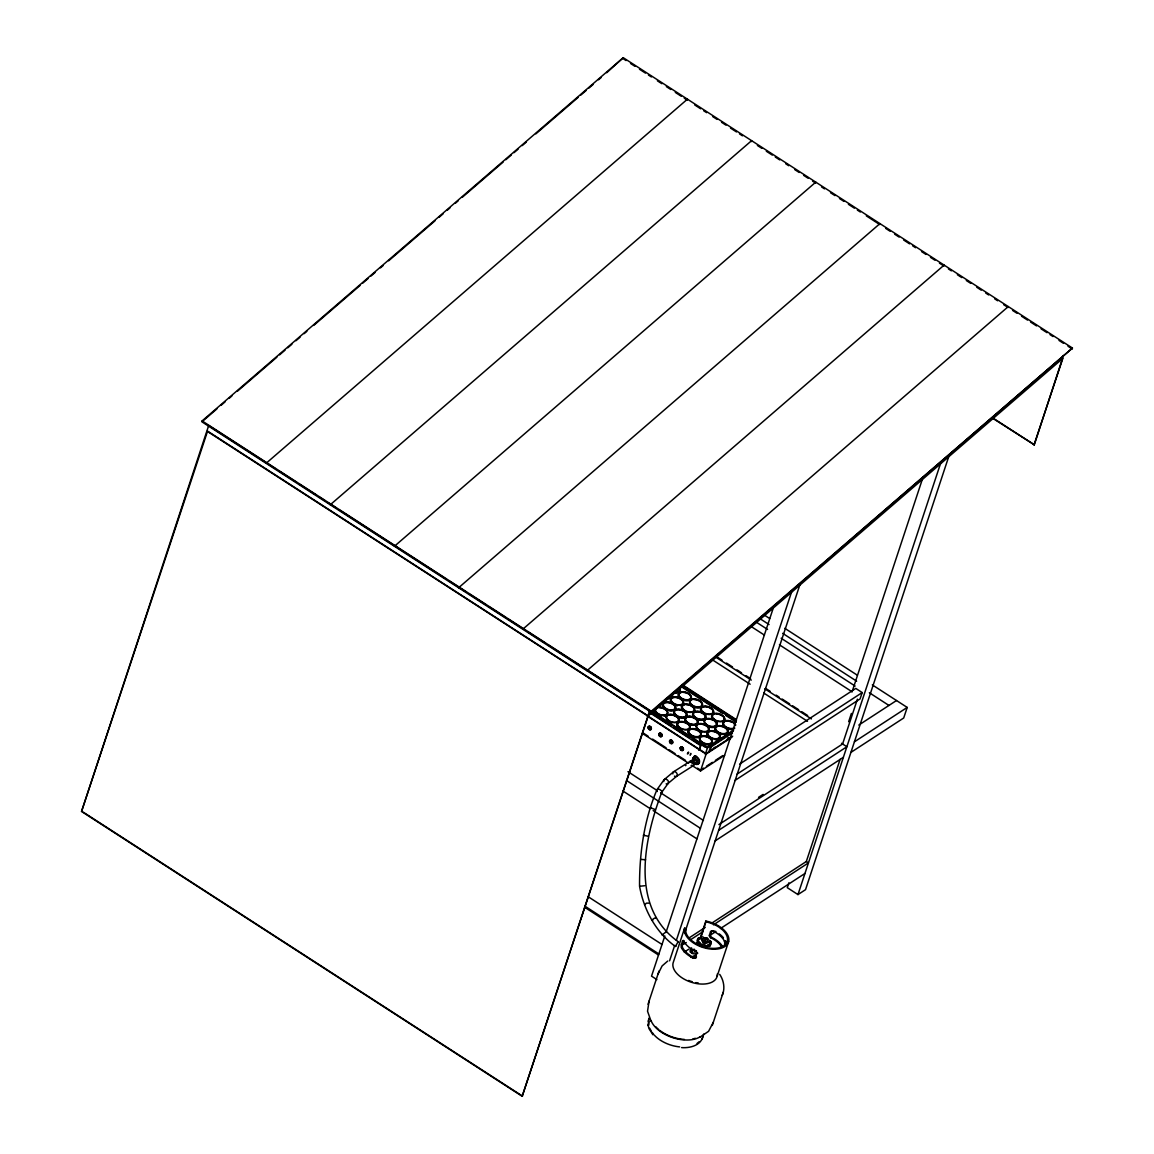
<?xml version="1.0" encoding="UTF-8"?>
<svg xmlns="http://www.w3.org/2000/svg" width="1154" height="1154" viewBox="0 0 1154 1154"><rect width="100%" height="100%" fill="white"/><g stroke="black" fill="none" stroke-linecap="round" stroke-linejoin="round"><path stroke-width="1.5" d="M691.578 950.954L691.91 949.179M650.192 729.285L650.293 727.208M659.453 734.175L660.463 736.064M661.444 735.661L661.53 734.608M669.94 741.488L672.133 740.753M670.445 740.897C670.546 744.893 674.268 740.738 670.561 740.652M680.903 748.96C681.798 751.946 684.582 747.46 681.524 747.532M202.109 420.907L201.921 421.83L651.116 712.191L1072.455 348.061L623.261 57.7L202.109 420.907L651.303 711.268L651.116 712.191M266.084 463.317L687.423 99.186L687.236 100.109L684.25 98.177M330.26 504.788L751.6 140.658L751.413 141.596M394.423 546.275L815.763 182.144L815.575 183.068L812.604 181.149M458.6 587.761L879.939 223.616L879.752 224.554L866.322 215.87M606.716 72.731L623.261 57.7M522.776 629.233L944.116 265.103L943.929 266.04M586.939 670.719L1008.279 306.589L1008.091 307.512L1003.619 304.627M275.316 468.596L208.686 425.537L81.545 811.464L522.185 1096.3L648.216 715.956L649.327 710.359L638.725 703.507M1063.44 355.547L1034.301 444.78L993.118 418.541M678.09 942.255L678.148 941.707C629.723 906.929 643.845 839.607 661.805 792.062A2.871 1.673 26.8 0 0 661.285 790.62L659.612 789.437A2.611 1.515 26.8 0 0 657.766 789.206L656.814 790.057C643.975 820.379 639.417 853.412 639.547 886.157C643.687 909.655 655.833 932.345 675.407 946.468L676.331 945.66M648.995 1018.564L648.072 1025.3M648.894 1021.478L648.851 1025.098M649.067 1001.081L647.538 1011.221L651.101 1021.304M722.231 995.368C725.26 988.531 723.818 980.395 719.692 974.351M657.968 974.207L662.093 965.956L667.748 961.037M681.596 1047.601C689.803 1048.236 700.94 1045.596 702.974 1036.335M699.728 1037.316L708.57 1031.315L713.331 1022.242M522.185 1096.3L647.913 716.158L1062.877 358.346L1033.998 444.968M694.694 756.836C692.126 756.144 696.208 762.073 695.227 758.034M698.877 750.23L700.896 745.181L699.324 749.941M705.296 754.355L707.416 747.936L733.064 731.232M691.607 765.217L700.507 770.973L706.104 754.081L731.737 737.363M709.176 751.009L710.749 746.263L728.838 734.463M709.811 751.427L711.383 746.681L732.501 732.92M664.834 935.937L651.534 976.14L656.886 979.587M665.959 932.533L773.18 608.317M648.029 1004.283L659.021 971.004M648.115 1021.261L649.212 1017.943M669.58 960.82L674.672 945.429M676.374 940.294L791.745 591.454M684.596 928.177A23.022 13.141 18.3 0 0 704.82 947.982A23.022 13.141 18.3 0 0 728.866 939.919A23.022 13.141 18.3 0 0 705.844 921.051L705.887 921.858A21.666 12.362 18.3 0 1 727.554 939.616A21.666 12.362 18.3 0 1 704.921 947.203A21.666 12.362 18.3 0 1 685.88 928.566L684.596 928.177L673.071 963.027A23.022 13.141 18.3 0 0 693.943 982.992A23.022 13.141 18.3 0 0 717.326 973.976M684.784 931.884L685.88 928.566M684.755 932.836L799.881 584.746M681.365 944.621L682.49 941.246A2.019 0.765 -88.4 0 1 682.865 940.597L683.312 940.524A2.582 0.981 -88.4 0 1 683.716 941.044L683.976 941.592A23.022 13.141 18.3 0 0 694.16 950.708L694.939 951.069A2.582 2.077 39.2 0 1 695.92 951.805L696.497 952.786A2.019 1.616 39.2 0 1 696.511 953.767L695.386 957.156A1.991 1.601 39.2 0 1 695.011 957.719L693.842 958.109A2.582 2.077 39.2 0 1 692.703 957.834L691.924 957.459A23.022 13.141 18.3 0 1 681.74 948.357L681.495 947.809A2.582 0.981 -88.4 0 1 681.221 946.828L681.177 945.66A2.019 0.765 -88.4 0 1 681.365 944.621L682.447 944.26L683.557 940.885A2.019 0.765 -88.4 0 1 683.731 940.496M691.217 948.862L690.179 951.978L692.155 952.714M692.515 950.016L691.477 953.146L693.453 953.868M698.055 941.058A2.005 1.14 18.3 0 0 697.319 940.279L697.838 938.707A7.011 4.01 18.3 0 1 698.704 937.784A2.005 1.14 18.3 0 0 701.127 936.976A7.011 4.01 18.3 0 1 703.046 936.961A2.005 1.14 18.3 0 0 706.291 937.769A7.011 4.01 18.3 0 1 708.123 938.692A2.005 1.14 18.3 0 0 710.301 940.654A7.011 4.01 18.3 0 1 710.979 941.967A2.005 1.14 18.3 0 0 710.806 943.914L710.301 945.472A7.011 4.01 18.3 0 1 709.421 946.41A2.005 1.14 18.3 0 0 706.998 947.218A7.011 4.01 18.3 0 1 705.094 947.218A2.005 1.14 18.3 0 0 701.834 946.41A7.011 4.01 18.3 0 1 700.016 945.487A2.005 1.14 18.3 0 0 697.824 943.539A7.011 4.01 18.3 0 1 697.146 942.227L697.665 940.669A2.005 1.14 18.3 0 0 697.838 938.707M697.319 940.279A7.011 4.01 18.3 0 1 698.199 939.342L698.704 937.784M697.824 943.539L698.343 941.981A7.011 4.01 18.3 0 1 697.665 940.669M699.8 939.313L705.844 921.051M695.458 953.392L694.362 956.709L694.319 955.901M705.887 921.858L700.622 938.534A7.011 4.01 18.3 0 1 701.069 938.49M700.016 945.487L700.521 943.929A2.005 1.14 18.3 0 0 698.343 941.981M702.858 942.789C702.238 938.029 707.431 942.688 703.825 941.707M701.834 946.41L702.353 944.852A7.011 4.01 18.3 0 1 700.521 943.929M703.608 942.255L704.128 940.698L704.791 941.924M704.113 942.371L704.618 940.813M705.786 939.342L706.291 937.769M704.762 942.962C707.705 939.197 700.911 940.77 705.238 941.375M705.094 947.218L705.613 945.66A7.011 4.01 18.3 0 0 707.517 945.66A2.005 1.14 18.3 0 1 709.941 944.837A7.011 4.01 18.3 0 0 710.806 943.914M721.769 947.073A21.666 12.362 18.3 0 0 712.191 938.505L710.951 937.928A2.582 2.077 39.2 0 1 709.97 937.192L709.335 935.952A1.991 1.601 39.2 0 1 709.393 935.23L710.503 931.841A2.019 1.616 39.2 0 1 711.066 931.134L712.047 930.889A2.582 2.077 39.2 0 1 713.186 931.163L714.427 931.754A21.666 12.362 18.3 0 1 724.005 940.322L724.395 941.188A2.582 0.981 -88.4 0 1 724.669 942.169L724.712 943.323A2.019 0.765 -88.4 0 1 724.524 944.376L725.592 944.015M722.981 947.045A23.022 13.141 18.3 0 0 712.797 937.942L712.018 937.567A2.582 2.077 39.2 0 1 711.037 936.832L710.402 935.591A1.991 1.601 39.2 0 1 710.46 934.87L711.571 931.494A2.019 1.616 39.2 0 1 712.133 930.773L712.35 930.672M706.998 947.218L707.517 945.66M709.421 946.41L709.941 944.837M710.301 945.472A2.005 1.14 18.3 0 1 710.46 943.525L710.979 941.967M717.124 976.298L728.65 941.448M702.094 1039.033L703.738 1034.056M712.278 1025.444L723.284 992.166M788.889 882.796L787.273 887.671L797.977 894.581L805.521 889.676L949.035 455.7M851.984 692.039L923.128 476.919M848.652 721.726L851.392 713.432M857.408 699.18L842.593 743.984L718.913 824.591M711.297 923.445L806.314 861.519L840.112 759.332M739.627 764.107L855.778 688.419L862.182 692.573L860.091 698.906L734.91 780.493M797.977 894.581L940.726 462.956M872.337 684.899L907.203 707.431L903.712 717.99L850.916 752.394M663.449 702.425L663.536 702.368A6.751 3.851 18.3 0 1 661.862 703.031M696.814 724.005L696.901 723.933A6.751 3.851 18.3 0 0 692.342 716.749A6.751 3.851 18.3 0 0 685.332 720.514A6.751 3.851 18.3 0 0 696.194 724.323L696.828 723.976M688.635 752.884C689.053 750.114 685.923 755.827 688.318 753.418M694.896 756.303L695.905 757.255M660.867 792.928L661.805 792.062M648.88 727.02L648.678 728.318L650.063 729.213M659.309 734.276L660.593 733.41L661.833 734.42M661.588 735.56L660.016 736.021M669.998 741.185L671.008 740.349M680.687 748.109L682.822 747.662L682.519 749.927M690.626 754.543L690.813 753.403L690.078 755.25M713.461 748.412L715.062 747.157M666.002 931.841L662.122 935.043L662.829 934.754M727.208 739.238L728.592 738.156M656.972 789.668L663.983 779.873M661.646 792.452L668.209 783.277M649.038 903.135L646.428 903.149L644.624 904.794M649.385 726.631L648.721 727.885L649.774 729.155M681.466 747.374L680.658 748.73M694.621 756.692L694.304 756.981A4.068 3.029 56.9 0 0 692.876 761.452M694.131 758.265L694.91 759.188L695.227 758.394M694.218 757.486L696.107 756.981L695.747 756.173M656.092 918.267C657.939 915.872 649.904 920.546 652.789 920.2M203.277 420.662L216.909 408.905M221.005 405.371L225.088 401.852M229.17 398.318L231.896 395.981M237.349 391.278L276.873 357.192M279.6 354.841L285.052 350.138M287.779 347.787L291.875 344.253M295.958 340.733L300.054 337.199M304.137 333.679L306.863 331.328M313.686 325.442L360.019 285.485M362.745 283.134L368.198 278.431M370.924 276.08L375.007 272.56M380.459 267.858L383.186 265.507M388.638 260.804L434.986 220.832M439.068 217.313L443.165 213.778M447.247 210.259L449.973 207.908M455.426 203.205L458.152 200.854M462.235 197.334L503.13 162.065M505.856 159.714L511.309 155.011M514.035 152.66L518.117 149.14M522.214 145.606L526.296 142.086M535.845 133.864L578.096 97.426M580.823 95.075L586.275 90.373M589.002 88.021L593.084 84.487M598.537 79.785L601.263 77.433M651.303 711.268L1072.455 348.061M664.358 779.498L673.474 771.853L690.193 761.251M667.834 783.638L676.605 776.296L693.165 765.78M697.016 1043.49L699.223 1041.687M81.545 811.464L207.576 431.12L648.216 715.956M733.699 729.977L707.229 747.229L652.991 712.162M693.294 760.587L695.299 759.505M732.689 736.194L705.974 753.605L207.273 431.322M703.493 768.146L700.521 770.079L697.535 768.146M706.464 766.213L712.393 762.332M715.365 760.399L722.779 755.567M700.507 770.973L724.64 755.25M737.002 774.161L862.182 692.573M858.792 725.087L896.499 700.521M758.567 797.356L763.082 794.414M718.668 830.303L846.863 746.753L841.526 743.291M854.407 741.834L907.203 707.431M715.177 840.862L843.372 757.312M688.664 938.188L705.253 927.383M683.269 944.491L686.284 942.529M690.813 939.572L702.873 931.711M713.432 924.83L808.449 862.904L806.314 861.519M684.293 952.108L688.823 949.151M696.367 944.232L699.382 942.27M709.941 935.389L715.97 931.466M720.5 928.508L804.958 873.463M734.117 728.477L734.766 728.131A6.765 3.866 18.3 0 1 724.553 726.284A6.765 3.866 18.3 0 1 726.356 720.5A6.765 3.866 18.3 0 1 735.776 725.029M704.128 940.698L703.421 941.347L704.69 941.938M650.885 728.881C645.663 727.179 654.116 725.794 649.904 729.314M661.574 735.805L660.607 736.223M671.729 743.017L671.296 743.147M682.966 749.624L682 750.057M703.68 940.726L703.781 941.678M644.697 885.724L640.008 886.243M682.49 941.246L683.557 940.885M710.503 931.841L711.571 931.494M713.186 931.163L715.033 931.177M709.393 935.23L710.46 934.87M681.495 947.809L682.952 948.314A21.666 12.362 18.3 0 0 692.53 956.882L693.77 957.474A2.582 2.077 39.2 0 0 694.91 957.748L696.078 957.358A1.991 1.601 39.2 0 0 696.453 956.796L695.386 957.156M710.951 937.928L712.018 937.567M701.877 944.65L710.864 941.635L706.522 942.27M694.939 951.069L696.006 950.708A2.582 2.077 39.2 0 1 696.54 951.026M724.395 941.188L725.477 940.827M696.497 953.767L697.579 953.406M692.703 957.834L693.77 957.474M655.083 809.488L650.265 807.656L651.029 808.435M702.642 938.793L706.94 938.043M695.732 757.284C699.252 756.851 692.386 754.456 694.795 756.966M660.29 733.612L659.814 734.925L661.054 735.935M681.682 747.431L681.206 748.758L682.447 749.754M645.591 859.759L640.932 859.413M648 836.188L643.369 835.222L644.235 835.525M660.146 733.713L661.473 735.04M671.455 743.046L670.46 742.729M678.148 941.707L675.407 946.468M694.766 950.131L696.006 950.708M660.434 733.771L661.213 734.406M671.123 740.68L672.191 742.282M681.826 747.59L682.879 749.191M671.152 742.988L670.099 741.387M681.855 749.898L681.076 749.263M623.073 58.638L626.059 60.556M630.531 63.456L635.003 66.355M639.489 69.24L645.461 73.106M648.433 75.024L651.419 76.957M657.391 80.823L661.877 83.708M666.348 86.608L670.82 89.507M675.306 92.392L681.264 96.258M694.708 104.942L700.666 108.793M703.651 110.726L706.637 112.659M712.609 116.511L717.081 119.41M721.567 122.295L726.039 125.195M730.511 128.094L736.483 131.945M739.469 133.878L742.455 135.811M757.385 145.447L761.856 148.347M766.328 151.246L772.3 155.098M775.286 157.031L779.772 159.916M785.73 163.781L788.716 165.714M794.688 169.566L799.159 172.465M803.646 175.35L808.117 178.25M821.547 186.934L824.533 188.867M830.505 192.718L834.977 195.617M839.463 198.502L843.935 201.402M848.406 204.301L854.378 208.153M857.364 210.086L860.35 212.019M885.724 228.42L890.196 231.305M894.682 234.204L899.154 237.089M903.625 239.989L909.597 243.855M912.583 245.773L915.569 247.706M921.541 251.572L926.013 254.457M930.499 257.356L934.971 260.241M939.443 263.141L942.429 265.074M948.4 268.925L951.386 270.858M957.358 274.724L961.83 277.609M966.302 280.509L970.788 283.394M976.76 287.259L981.232 290.159M985.704 293.044L988.689 294.977M994.661 298.828L997.647 300.761M1012.592 310.426L1017.078 313.325M1021.564 316.225L1027.565 320.105M1030.551 322.038L1036.537 325.904M1041.038 328.803L1047.024 332.684M1050.025 334.617L1053.011 336.55M1058.997 340.43L1063.498 343.329M1067.984 346.229L1072.268 348.998M993.421 418.354L1034.301 444.78M763.631 614.635L769.675 618.53M784.763 628.295L857.249 675.148M760.01 618.688L769.069 624.545M782.657 633.33L856.643 681.163M869.337 692.746L888.955 705.44M756.995 622.612L767.569 629.449M781.157 638.234L855.143 686.053M750.879 626.348L764.41 635.089M779.426 644.812L851.537 691.419M717.499 657.246L722 660.16M726.515 663.074L732.516 666.969M737.031 669.883L741.532 672.796M746.047 675.71L750.547 678.624M765.578 688.332L770.079 691.246M776.094 695.126L779.094 697.074M782.109 699.007L789.61 703.868M792.625 705.815L798.626 709.696M801.641 711.643L807.641 715.523M715.249 656.77L751.297 680.081M764.828 688.823L811.392 718.928M712.407 659.828L750.143 684.221M763.717 693.006L807.497 721.293M682.043 684.538L736.108 719.49M682.259 685.274L736.497 720.327M681.913 686.327L736.151 721.38M682.879 687.726L722.866 713.561M725.823 715.48L736.194 722.188M279.859 471.539L296.52 482.3M299.55 484.262L316.196 495.023M319.225 496.985L325.284 500.894M328.313 502.856L335.886 507.746M338.915 509.707L444.91 578.226M449.454 581.169L466.115 591.93M469.13 593.892L485.791 604.653M488.82 606.615L505.481 617.376M508.51 619.337L525.157 630.098M528.186 632.06L544.847 642.821M547.876 644.783L635.695 701.56M651.851 712.018L707.416 747.936M652.645 713.215L655.66 715.163M658.674 717.124L666.204 721.986M678.263 729.775L685.793 734.651M697.838 742.44L705.382 747.302M651.808 713.461L671.152 725.953M674.124 727.871L688.996 737.493M691.967 739.411L699.411 744.215M649.875 712.783L700.449 745.484M646.73 715.696L706.104 754.081M643.629 733.295L648.115 736.194M652.616 739.108L666.089 747.821M669.075 749.754L675.076 753.62M678.062 755.553L685.548 760.399M642.619 733.555L688.635 763.299M627.964 771.68L656.655 790.216M661.17 793.144L703.435 820.465M626.463 780.493L700.42 828.298M622.972 791.053L650.149 808.622M653.164 810.57L696.929 838.857M588.05 896.644L662.007 944.462M584.905 906.15L658.862 953.954M584.559 907.203L658.516 955.022M83.362 812.243L522.488 1096.098M659.915 735.704L659.396 734.478M652.068 1032.311L653.553 1034.258M652.948 1034.792L648.952 1028.56L648 1025.026M651.318 1031.33L649.688 1028.214M650.51 727.482L650.798 728.448M680.759 749.047L680.788 748.297M725.794 942.674L725.736 941.808A2.582 0.981 -88.4 0 0 725.549 941.044M689.645 762.058A2.697 1.803 57.6 0 1 692.227 761.51A2.697 1.803 57.6 0 1 693.698 764.958A2.697 1.803 57.6 0 1 691.131 765.535M672.869 773.916A2.712 1.933 54.1 0 1 674.874 771.68A2.712 1.933 54.1 0 1 677.254 775.07A2.712 1.933 54.1 0 1 674.441 776.123M663.766 781.546A2.712 2.048 42.7 0 1 665.656 779.21A2.712 2.048 42.7 0 1 668.512 781.994A2.712 2.048 42.7 0 1 666.132 783.854M657.333 791.5A2.871 1.673 26.8 0 1 656.814 790.057M722.087 738.906A2.712 0.923 -57.1 0 1 721.798 738.488M727.914 737.997A1.63 1.212 56.9 0 1 730.367 739.209M691.491 762.246A1.63 1.212 56.9 0 1 691.708 761.597M686.717 715.668A6.751 3.851 18.3 0 1 675.84 715.22A6.751 3.851 18.3 0 1 678.595 709.119A6.751 3.851 18.3 0 1 686.717 715.668A6.765 3.866 18.3 0 0 686.515 714.312M686.111 716.951A6.765 3.866 18.3 0 1 685.534 717.427M683.918 718.062A6.765 3.866 18.3 0 1 679.591 717.831M677.398 716.995A6.765 3.866 18.3 0 1 676.417 716.432M674.816 715.105A6.765 3.866 18.3 0 1 674.239 714.369M673.864 713.634A6.765 3.866 18.3 0 1 675.999 709.998A6.765 3.866 18.3 0 1 682.966 710.951M684.827 712.162A6.765 3.866 18.3 0 1 686.125 713.576M713.316 711.282A6.765 3.866 18.3 0 1 711.6 714.773M706.407 714.802A6.765 3.866 18.3 0 1 703.219 713.403M700.666 710.604A6.765 3.866 18.3 0 1 700.478 709.869M700.478 709.176A6.765 3.866 18.3 0 1 700.68 708.542M701.069 707.965A6.765 3.866 18.3 0 1 701.646 707.489M703.262 706.854A6.765 3.866 18.3 0 1 708.715 707.46M709.782 707.921A6.765 3.866 18.3 0 1 711.629 709.119M678.667 719.432A6.765 3.866 18.3 0 1 676.951 722.923M671.743 722.938A6.765 3.866 18.3 0 1 668.57 721.538M667.704 720.904A6.765 3.866 18.3 0 1 666.969 720.211M665.829 717.326A6.765 3.866 18.3 0 1 666.031 716.677M666.421 716.115A6.765 3.866 18.3 0 1 666.998 715.624M668.613 715.004A6.765 3.866 18.3 0 1 676.98 717.269M689.385 729.256A6.765 3.866 18.3 0 1 688.808 729.732M681.754 729.775A6.765 3.866 18.3 0 1 680.687 729.299M679.692 728.737A6.765 3.866 18.3 0 1 678.826 728.102M677.528 726.674A6.765 3.866 18.3 0 1 677.542 723.298M678.119 722.822A6.765 3.866 18.3 0 1 679.735 722.188M681.798 722.043A6.765 3.866 18.3 0 1 688.101 724.452M697.622 723.572A6.765 3.866 18.3 0 1 697.232 724.149M696.655 724.625A6.765 3.866 18.3 0 1 695.04 725.26M691.852 725.275A6.765 3.866 18.3 0 1 689.587 724.654M688.52 724.193A6.765 3.866 18.3 0 1 687.539 723.63M686.659 722.981A6.765 3.866 18.3 0 1 685.938 722.289M685.375 721.567A6.765 3.866 18.3 0 1 684.986 720.832M685 718.754A6.765 3.866 18.3 0 1 685.389 718.192M685.966 717.716A6.765 3.866 18.3 0 1 687.568 717.081M689.63 716.937A6.765 3.866 18.3 0 1 695.083 718.711M695.949 719.346A6.765 3.866 18.3 0 1 696.684 720.038M697.247 720.774A6.765 3.866 18.3 0 1 697.636 721.51M702.887 720.139A6.765 3.866 18.3 0 1 698.559 719.908M697.434 719.548A6.765 3.866 18.3 0 1 696.367 719.072M695.386 718.509A6.765 3.866 18.3 0 1 692.818 715.711M692.631 714.99A6.765 3.866 18.3 0 1 692.631 714.297M692.833 713.648A6.765 3.866 18.3 0 1 693.237 713.071M693.799 712.595A6.765 3.866 18.3 0 1 694.535 712.22M696.41 711.83A6.765 3.866 18.3 0 1 704.517 714.932M705.094 715.653A6.765 3.866 18.3 0 1 705.469 718.466M667.531 714.312A6.765 3.866 18.3 0 1 667.142 714.874M664.949 715.985A6.765 3.866 18.3 0 1 663.968 716.115M661.761 715.999A6.765 3.866 18.3 0 1 659.511 715.393M658.429 714.917A6.765 3.866 18.3 0 1 657.448 714.355M656.583 713.72A6.765 3.866 18.3 0 1 655.847 713.028M655.284 712.292A6.765 3.866 18.3 0 1 654.895 711.556M654.909 709.494A6.765 3.866 18.3 0 1 655.299 708.917M655.876 708.441A6.765 3.866 18.3 0 1 656.612 708.066A6.188 3.534 18.3 0 0 655.948 708.585M659.54 707.676A6.765 3.866 18.3 0 1 666.594 710.777M667.156 711.499A6.765 3.866 18.3 0 1 667.546 712.234M674.412 710.244A6.765 3.866 18.3 0 1 673.676 710.619M672.796 710.878A6.765 3.866 18.3 0 1 669.608 710.893M667.344 710.273A6.765 3.866 18.3 0 1 664.415 708.599M663.694 707.907A6.765 3.866 18.3 0 1 662.742 706.45M662.54 705.714A6.765 3.866 18.3 0 1 662.54 705.022M663.146 703.81A6.765 3.866 18.3 0 1 663.709 703.334M665.324 702.699A6.765 3.866 18.3 0 1 674.441 705.657M675.003 706.392A6.765 3.866 18.3 0 1 675.378 709.191M672.263 694.102A6.751 3.851 18.3 0 1 667.647 698.069M672.292 696.251A6.765 3.866 18.3 0 1 671.7 697.463M669.522 698.574A6.765 3.866 18.3 0 1 668.527 698.704M679.115 687.539A6.751 3.851 18.3 0 1 679.749 691.679A6.751 3.851 18.3 0 1 674.369 692.833M690.669 699.54A6.765 3.866 18.3 0 1 690.092 700.016M688.476 700.651A6.765 3.866 18.3 0 1 684.149 700.42M683.038 700.06A6.765 3.866 18.3 0 1 680.11 698.386M678.422 696.223A6.765 3.866 18.3 0 1 678.826 693.583M679.403 693.107A6.765 3.866 18.3 0 1 682 692.342M683.081 692.342A6.765 3.866 18.3 0 1 687.539 693.54M690.121 695.444A6.765 3.866 18.3 0 1 690.683 696.165M691.275 697.636A6.765 3.866 18.3 0 1 691.058 698.978M679.951 689.717A6.765 3.866 18.3 0 1 679.937 691.78M683.226 702.021A6.765 3.866 18.3 0 1 682.822 704.647M681.509 705.512A6.765 3.866 18.3 0 1 680.644 705.758M677.456 705.786A6.765 3.866 18.3 0 1 673.128 704.128M670.575 701.329A6.765 3.866 18.3 0 1 670.387 700.608M670.387 699.915A6.765 3.866 18.3 0 1 670.589 699.266M670.979 698.704A6.765 3.866 18.3 0 1 671.556 698.213M672.292 697.838A6.765 3.866 18.3 0 1 681.552 699.858M682.274 700.55A6.765 3.866 18.3 0 1 682.851 701.271M702.18 706.161A6.765 3.866 18.3 0 1 701.791 706.738M699.612 707.849A6.765 3.866 18.3 0 1 694.16 707.243M693.092 706.767A6.765 3.866 18.3 0 1 692.097 706.205M691.232 705.57A6.765 3.866 18.3 0 1 690.496 704.878M689.933 704.156A6.765 3.866 18.3 0 1 689.544 703.421M689.558 701.343A6.765 3.866 18.3 0 1 689.948 700.781M690.525 700.29A6.765 3.866 18.3 0 1 691.26 699.93M694.203 699.526A6.765 3.866 18.3 0 1 698.66 700.738M700.507 701.935A6.765 3.866 18.3 0 1 701.243 702.627M701.805 703.349A6.765 3.866 18.3 0 1 702.397 704.82M694.549 710.561A6.751 3.851 18.3 0 1 683.673 710.114A6.751 3.851 18.3 0 1 686.442 703.998A6.751 3.851 18.3 0 1 694.549 710.561A6.765 3.866 18.3 0 0 694.549 709.941M693.943 711.845A6.765 3.866 18.3 0 1 692.645 712.696M687.438 712.725A6.765 3.866 18.3 0 1 685.245 711.888M684.25 711.326A6.765 3.866 18.3 0 1 683.384 710.691M682.086 709.263A6.765 3.866 18.3 0 1 684.293 704.777M686.356 704.632A6.765 3.866 18.3 0 1 689.746 705.368M690.813 705.844A6.765 3.866 18.3 0 1 692.674 707.041M714.009 727.337A6.765 3.866 18.3 0 1 709.681 727.107M707.489 726.27A6.765 3.866 18.3 0 1 706.508 725.707M704.906 724.366A6.765 3.866 18.3 0 1 704.329 723.645M704.358 720.269A6.765 3.866 18.3 0 1 704.921 719.793M706.536 719.158A6.765 3.866 18.3 0 1 713.057 720.226M714.917 721.423A6.765 3.866 18.3 0 1 716.216 722.851M716.605 723.587A6.765 3.866 18.3 0 1 716.793 725.015M724.034 721.106A6.765 3.866 18.3 0 1 722.721 721.971M717.528 721.986A6.765 3.866 18.3 0 1 715.336 721.149M714.34 720.586A6.765 3.866 18.3 0 1 713.475 719.952M712.177 718.538A6.765 3.866 18.3 0 1 712.191 715.163M712.768 714.672A6.765 3.866 18.3 0 1 714.384 714.052M716.446 713.908A6.765 3.866 18.3 0 1 722.765 716.317M723.486 717.009A6.765 3.866 18.3 0 1 724.063 717.73M724.438 718.48A6.765 3.866 18.3 0 1 724.438 720.543M701.098 735.228A6.765 3.866 18.3 0 1 699.93 736.93M698.329 737.55A6.765 3.866 18.3 0 1 694.001 737.319M692.876 736.959A6.765 3.866 18.3 0 1 688.26 733.122M688.072 732.401A6.765 3.866 18.3 0 1 688.072 731.708M688.274 731.059A6.765 3.866 18.3 0 1 688.664 730.496M689.241 730.006A6.765 3.866 18.3 0 1 689.977 729.631M691.837 729.241A6.765 3.866 18.3 0 1 698.358 731.016M699.223 731.65A6.765 3.866 18.3 0 1 699.959 732.343M700.911 733.814A6.765 3.866 18.3 0 1 701.113 734.535M708.368 727.958A6.765 3.866 18.3 0 1 708.354 731.333M707.777 731.809A6.765 3.866 18.3 0 1 707.041 732.184M701.834 732.213A6.765 3.866 18.3 0 1 699.641 731.376M697.795 730.179A6.765 3.866 18.3 0 1 697.059 729.487M695.92 726.587A6.765 3.866 18.3 0 1 696.122 725.953M696.511 725.376A6.765 3.866 18.3 0 1 697.088 724.9M698.689 724.265A6.765 3.866 18.3 0 1 707.07 726.544M710.316 744.489A6.765 3.866 18.3 0 1 703.998 744.142M702.93 743.681A6.765 3.866 18.3 0 1 701.935 743.118M700.334 741.791A6.765 3.866 18.3 0 1 699.771 741.056M699.396 738.257A6.765 3.866 18.3 0 1 700.363 737.204M701.978 736.569A6.765 3.866 18.3 0 1 710.359 738.834M711.08 739.526A6.765 3.866 18.3 0 1 711.643 740.262M712.032 740.998A6.765 3.866 18.3 0 1 712.22 742.426A6.751 3.851 18.3 0 1 701.358 741.907A6.751 3.851 18.3 0 1 704.113 735.79A6.751 3.851 18.3 0 1 712.234 742.354M719.476 738.531A6.765 3.866 18.3 0 1 718.899 739.007M717.283 739.642A6.765 3.866 18.3 0 1 715.22 739.772M711.845 739.036A6.765 3.866 18.3 0 1 710.763 738.56M709.782 737.997A6.765 3.866 18.3 0 1 708.917 737.363M707.618 735.949A6.765 3.866 18.3 0 1 707.633 732.574M708.21 732.083A6.765 3.866 18.3 0 1 710.806 731.319M711.874 731.319A6.765 3.866 18.3 0 1 718.192 733.728M718.928 734.42A6.765 3.866 18.3 0 1 719.49 735.141M720.067 736.613A6.765 3.866 18.3 0 1 719.865 737.954M727.712 732.848A6.765 3.866 18.3 0 1 727.323 733.41M726.746 733.886A6.765 3.866 18.3 0 1 725.13 734.521M721.942 734.535A6.765 3.866 18.3 0 1 719.678 733.93M718.61 733.454A6.765 3.866 18.3 0 1 717.629 732.891M716.749 732.256A6.765 3.866 18.3 0 1 716.028 731.564M715.451 730.828A6.765 3.866 18.3 0 1 714.874 729.371M714.874 728.664A6.765 3.866 18.3 0 1 715.48 727.453M716.043 726.977A6.765 3.866 18.3 0 1 717.658 726.342M719.721 726.212A6.765 3.866 18.3 0 1 725.174 727.972M726.039 728.621A6.765 3.866 18.3 0 1 726.775 729.314M727.337 730.035A6.765 3.866 18.3 0 1 727.727 730.77M732.978 729.415A6.765 3.866 18.3 0 1 728.65 729.184M727.525 728.809A6.765 3.866 18.3 0 1 726.457 728.347M722.721 724.25A6.765 3.866 18.3 0 1 722.721 723.558M722.923 722.923A6.765 3.866 18.3 0 1 723.313 722.346M723.89 721.87A6.765 3.866 18.3 0 1 724.625 721.495M726.501 721.106A6.765 3.866 18.3 0 1 732.025 722.303M733.886 723.5A6.765 3.866 18.3 0 1 734.608 724.193M656.814 707.431A6.751 3.851 18.3 0 1 667.344 710.864A6.751 3.851 18.3 0 1 661.963 715.35A6.751 3.851 18.3 0 1 655.111 708.859M664.459 701.3A6.751 3.851 18.3 0 1 664.04 701.935M657.116 707.791A6.188 3.534 18.3 0 1 666.796 710.821A6.188 3.534 18.3 0 1 662.021 715.033A6.188 3.534 18.3 0 1 655.616 709.119M663.088 702.079A6.188 3.534 18.3 0 1 661.631 702.671M671.729 694.088A6.188 3.534 18.3 0 1 667.618 697.723M679.201 688.303A6.188 3.534 18.3 0 1 674.426 692.501M734.391 727.799A6.188 3.534 18.3 0 1 724.799 725.996A6.188 3.534 18.3 0 1 727.135 720.817A6.188 3.534 18.3 0 1 735.386 725.592M685.505 765.693A1.529 1.154 56.9 0 1 685.995 765.347M691.794 762.852A1.529 1.154 56.9 0 1 692.241 763.515M690.481 762.073A2.553 1.919 56.9 0 1 692.53 760.5A2.553 1.919 56.9 0 1 694.722 763.169A2.553 1.919 56.9 0 1 693.049 765.203M696.367 756.894A4.068 3.029 56.9 0 1 699.512 762.13A4.068 3.029 56.9 0 1 695.141 763.659M692.89 760.27A4.068 3.029 56.9 0 1 693.929 757.111M696.064 757.082A4.068 3.029 56.9 0 1 699.093 762.751A4.068 3.029 56.9 0 1 694.044 763.212M695.17 758.957A1.89 1.414 56.9 0 1 697.463 761.005A1.89 1.414 56.9 0 1 695.4 762.159M692.559 761.366A2.553 1.919 56.9 0 1 694.564 759.173A2.553 1.919 56.9 0 1 696.742 762.433A2.553 1.919 56.9 0 1 693.987 763.486M683.37 749.768A1.89 1.414 56.9 0 1 680.355 748.023M680.297 747.72A1.89 1.414 56.9 0 1 683.327 749.465M651.289 729.025A1.89 1.414 56.9 0 1 648.259 727.294M648.216 726.991A1.89 1.414 56.9 0 1 651.245 728.722M702.353 944.852A2.005 1.14 18.3 0 1 705.613 945.66M697.636 953.031A4.01 2.294 18.3 0 1 697.131 952.382M704.705 946.482A2.005 1.14 18.3 0 1 703.175 947.246M694.304 952.815A3 1.5 -48.2 0 1 692.198 952.31A3 1.5 -48.2 0 1 694.088 949.078M710.301 943.092A7.011 4.01 18.3 0 1 710.46 943.525M697.651 942.082A2.005 1.14 18.3 0 1 697.146 942.227M698.834 939.529A2.005 1.14 18.3 0 1 698.199 939.342M694.852 958.181A4.01 2.294 18.3 0 1 696.05 956.19M695.804 958.267A3 1.717 18.3 0 1 696.208 957.012M691.881 952.036A3 1.5 -48.2 0 1 691.708 949.035M690.799 951.401A3 1.5 -48.2 0 1 691.563 947.852M719.288 933.889A23.022 13.141 18.3 0 1 723.457 937.798M682.562 947.448A2.582 0.981 -88.4 0 1 682.288 946.468L682.245 945.314A2.019 0.765 -88.4 0 1 682.447 944.26M698.257 982.992A21.666 12.362 18.3 0 1 695.833 982.617M692.184 981.708A21.666 12.362 18.3 0 1 688.635 980.438M700.161 1036.782A28.518 16.286 18.3 0 1 672.681 1037.634A28.518 16.286 18.3 0 1 651.044 1020.612M695.343 1038.283A27.71 15.81 18.3 0 1 692.876 1038.917M684.409 1039.451A27.71 15.81 18.3 0 1 659.742 1030.407M658.617 1029.498A27.71 15.81 18.3 0 1 655.66 1026.656M679.648 1046.894A25.806 14.728 18.3 0 1 654.275 1035.095M691.102 957.517A7.876 4.501 18.3 0 1 696.064 956.089M648.375 726.89L648.115 727.381A1.89 1.414 56.9 0 0 651.13 729.126L651.39 728.621A1.89 1.414 56.9 0 0 648.375 726.89M658.905 733.901L658.804 734.305A1.89 1.414 56.9 0 0 661.833 736.036L661.934 735.632A1.89 1.414 56.9 0 0 658.905 733.901M659.064 733.8L658.963 734.204A1.89 1.414 56.9 0 0 661.978 735.935L662.079 735.531A1.89 1.414 56.9 0 0 659.064 733.8M669.608 740.81L669.508 741.214A1.89 1.414 56.9 0 0 672.522 742.945L672.623 742.556A1.89 1.414 56.9 0 0 669.608 740.81L669.652 741.113A1.89 1.414 56.9 0 0 672.681 742.859L672.782 742.455A1.89 1.414 56.9 0 0 669.753 740.709M680.456 747.633L680.196 748.124A1.89 1.414 56.9 0 0 683.226 749.869L683.471 749.364A1.89 1.414 56.9 0 0 680.456 747.633M702.642 712.191A6.751 3.851 18.3 0 0 713.518 712.638A6.751 3.851 18.3 0 0 705.397 706.075A6.751 3.851 18.3 0 0 702.642 712.191M667.993 720.341A6.751 3.851 18.3 0 0 678.869 720.788A6.751 3.851 18.3 0 0 670.748 714.225A6.751 3.851 18.3 0 0 667.993 720.341M679.115 727.525A6.751 3.851 18.3 0 0 689.991 727.972A6.751 3.851 18.3 0 0 681.87 721.409A6.751 3.851 18.3 0 0 679.115 727.525M686.875 722.346A6.765 3.866 18.3 0 0 697.838 722.938A6.765 3.866 18.3 0 0 689.847 716.302A6.765 3.866 18.3 0 0 686.875 722.346M694.795 717.298A6.751 3.851 18.3 0 0 705.671 717.759A6.751 3.851 18.3 0 0 697.564 711.196A6.751 3.851 18.3 0 0 694.795 717.298M680.398 697.809A6.751 3.851 18.3 0 0 691.275 698.257A6.751 3.851 18.3 0 0 683.154 691.708A6.751 3.851 18.3 0 0 680.398 697.809M672.551 702.916A6.751 3.851 18.3 0 0 683.428 703.377A6.751 3.851 18.3 0 0 675.306 696.814A6.751 3.851 18.3 0 0 672.551 702.916M691.52 705.007A6.751 3.851 18.3 0 0 702.397 705.455A6.751 3.851 18.3 0 0 694.275 698.891A6.751 3.851 18.3 0 0 691.52 705.007M705.916 724.496A6.751 3.851 18.3 0 0 716.807 724.943A6.751 3.851 18.3 0 0 708.686 718.379A6.751 3.851 18.3 0 0 705.916 724.496M713.763 719.375A6.751 3.851 18.3 0 0 724.64 719.836A6.751 3.851 18.3 0 0 716.519 713.273A6.751 3.851 18.3 0 0 713.763 719.375M690.236 734.709A6.751 3.851 18.3 0 0 701.113 735.17A6.751 3.851 18.3 0 0 692.991 728.607A6.751 3.851 18.3 0 0 690.236 734.709M698.083 729.602A6.751 3.851 18.3 0 0 708.96 730.049A6.751 3.851 18.3 0 0 700.839 723.486A6.751 3.851 18.3 0 0 698.083 729.602M709.205 736.8A6.751 3.851 18.3 0 0 720.082 737.247A6.751 3.851 18.3 0 0 711.96 730.684A6.751 3.851 18.3 0 0 709.205 736.8M717.038 731.679A6.751 3.851 18.3 0 0 727.929 732.126A6.751 3.851 18.3 0 0 719.807 725.577A6.751 3.851 18.3 0 0 717.038 731.679M664.704 708.037A6.751 3.851 18.3 0 0 675.595 708.484A6.751 3.851 18.3 0 0 667.474 701.92A6.751 3.851 18.3 0 0 664.704 708.037M701.747 741.748A6.188 3.534 18.3 0 0 711.701 742.166A6.188 3.534 18.3 0 0 704.272 736.151A6.188 3.534 18.3 0 0 701.747 741.748M690.611 734.564A6.188 3.534 18.3 0 0 700.579 734.968A6.188 3.534 18.3 0 0 693.15 728.967A6.188 3.534 18.3 0 0 690.611 734.564M695.184 717.139A6.188 3.534 18.3 0 0 705.137 717.557A6.188 3.534 18.3 0 0 697.708 711.542A6.188 3.534 18.3 0 0 695.184 717.139M698.458 729.443A6.188 3.534 18.3 0 0 708.426 729.862A6.188 3.534 18.3 0 0 700.983 723.846A6.188 3.534 18.3 0 0 698.458 729.443M709.58 736.641A6.188 3.534 18.3 0 0 719.548 737.045A6.188 3.534 18.3 0 0 712.105 731.045A6.188 3.534 18.3 0 0 709.58 736.641M684.062 709.955A6.188 3.534 18.3 0 0 694.016 710.374A6.188 3.534 18.3 0 0 686.587 704.358A6.188 3.534 18.3 0 0 684.062 709.955M687.337 722.26A6.188 3.534 18.3 0 0 697.304 722.664A6.188 3.534 18.3 0 0 689.861 716.663A6.188 3.534 18.3 0 0 687.337 722.26M679.49 727.366A6.188 3.534 18.3 0 0 689.457 727.785A6.188 3.534 18.3 0 0 682.028 721.769A6.188 3.534 18.3 0 0 679.49 727.366M717.427 731.521A6.188 3.534 18.3 0 0 727.395 731.939A6.188 3.534 18.3 0 0 719.952 725.924A6.188 3.534 18.3 0 0 717.427 731.521M676.215 715.062A6.188 3.534 18.3 0 0 686.183 715.48A6.188 3.534 18.3 0 0 678.74 709.465A6.188 3.534 18.3 0 0 676.215 715.062M706.306 724.337A6.188 3.534 18.3 0 0 716.273 724.741A6.188 3.534 18.3 0 0 708.83 718.74A6.188 3.534 18.3 0 0 706.306 724.337M665.093 707.878A6.188 3.534 18.3 0 0 675.061 708.296A6.188 3.534 18.3 0 0 667.618 702.281A6.188 3.534 18.3 0 0 665.093 707.878M672.941 702.772A6.188 3.534 18.3 0 0 682.894 703.175A6.188 3.534 18.3 0 0 675.465 697.175A6.188 3.534 18.3 0 0 672.941 702.772M668.368 720.183A6.188 3.534 18.3 0 0 678.336 720.586A6.188 3.534 18.3 0 0 670.892 714.586A6.188 3.534 18.3 0 0 668.368 720.183M714.153 719.231A6.188 3.534 18.3 0 0 724.106 719.634A6.188 3.534 18.3 0 0 716.677 713.634A6.188 3.534 18.3 0 0 714.153 719.231M691.895 704.849A6.188 3.534 18.3 0 0 701.863 705.253A6.188 3.534 18.3 0 0 694.434 699.252A6.188 3.534 18.3 0 0 691.895 704.849M703.031 712.032A6.188 3.534 18.3 0 0 712.984 712.451A6.188 3.534 18.3 0 0 705.556 706.436A6.188 3.534 18.3 0 0 703.031 712.032M680.773 697.651A6.188 3.534 18.3 0 0 690.741 698.069A6.188 3.534 18.3 0 0 683.312 692.054A6.188 3.534 18.3 0 0 680.773 697.651M702.425 941.26A3 1.717 18.3 0 0 707.344 941.678A3 1.717 18.3 0 0 703.983 938.664A3 1.717 18.3 0 0 702.425 941.26"/></g></svg>
